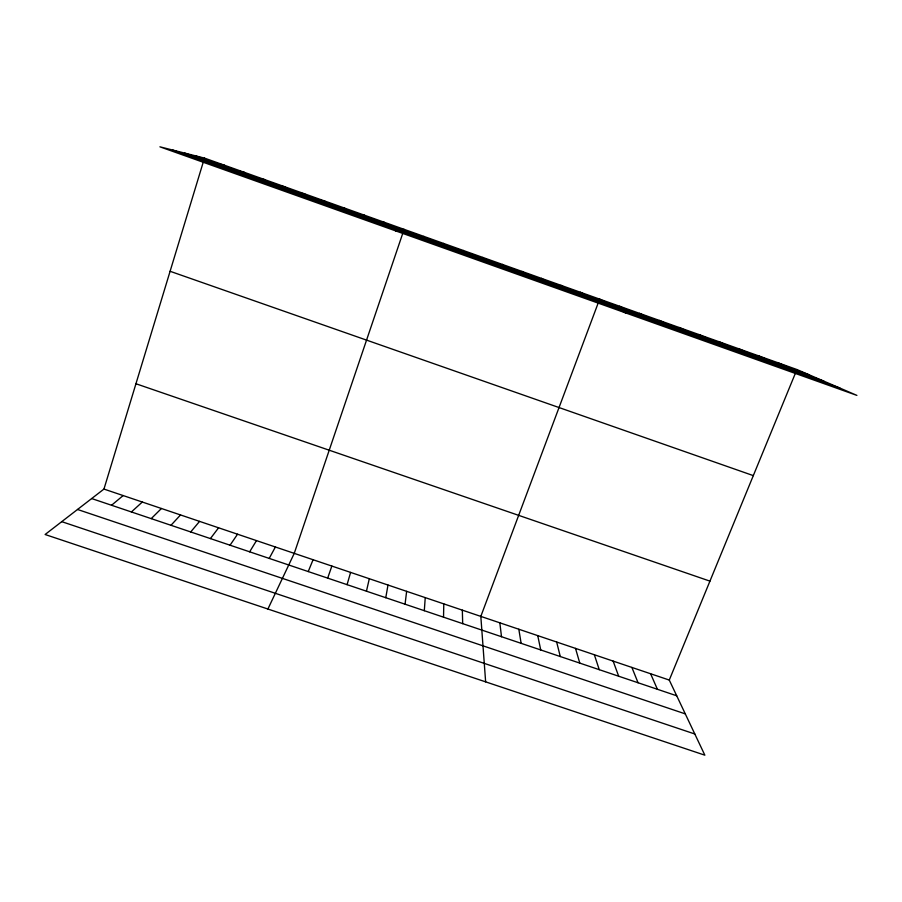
<?xml version="1.0" encoding="UTF-8"?>
<svg xmlns="http://www.w3.org/2000/svg" width="902" height="902" viewBox="0 0 902 902"><rect width="100%" height="100%" fill="white"/><g stroke="black" fill="none" stroke-linecap="round" stroke-linejoin="round"><path stroke-width="1.35" d="M443.525 617.171L443.795 603.889M424.312 610.699L425.237 597.62M405.066 604.205L406.633 591.329M385.774 597.71L387.995 585.037M366.449 591.193L369.313 578.723M347.078 584.665L350.607 572.409M103.956 489.076L669.273 680.063L704.845 755.177L45.1 534.503L103.956 489.076L203.311 161.932M402.844 233.088L294.244 553.366L267.905 609.03M327.674 578.114L331.857 566.073M443.243 244.25L443.547 243.416M598.173 303.049L480.822 616.393L485.637 681.856M308.225 571.564L313.073 559.725M669.273 680.063L795.338 373.372M269.213 558.406L275.381 546.995M249.651 551.81L256.484 540.614M230.044 545.203L237.553 534.209M210.403 538.584L218.577 527.805M190.717 531.943L199.567 521.379M170.985 525.291L180.524 514.941M151.22 518.627L161.435 508.491M131.41 511.953L142.313 502.031M111.566 505.255L123.157 495.559M422.824 236.967L423.85 236.392M395.64 230.901L404.119 229.345M381.85 222.343L384.342 222.287M361.296 215.014L364.521 215.217M340.697 207.663L344.665 208.125M320.052 200.3L324.765 201.022M299.363 192.915L304.82 193.907M278.628 185.519L284.829 186.782M257.859 178.1L264.805 179.633M237.034 170.67L244.735 172.474M216.164 163.228L224.632 165.291M61.742 521.66L694.822 734.002M91.677 498.558L676.726 695.792M77.527 509.472L685.283 713.877M135.943 383.745L709.942 581.136M170.095 271.288L753.317 475.613M195.249 155.764L809.398 374.905M184.572 153.069L823.797 381.118M172.609 150.036L839.886 388.052M777.377 362.548L789.16 367.689M757.793 355.557L768.887 360.45M738.174 348.555L748.559 353.201M718.511 341.542L728.196 345.928M698.802 334.507L707.777 338.645M679.048 327.46L687.324 331.35M659.261 320.402L666.826 324.032M639.428 313.321L646.272 316.703M619.561 306.229L625.684 309.352M599.638 299.126L625.661 312.926M580.268 292.203L584.97 294.83M560.852 285.28L564.855 287.648M541.403 278.335L544.695 280.454M521.92 271.378L524.49 273.25M502.38 264.41L504.241 266.022M482.807 257.431L483.957 258.784M650.601 673.76L657.411 689.286M631.885 667.435L638.064 682.769M463.2 250.429L463.617 251.523M613.134 661.098L618.682 676.229M594.35 654.751L599.255 669.679M575.521 648.391L579.783 663.117M556.658 642.021L560.277 656.532M537.75 635.628L540.726 649.947M518.819 629.235L521.13 643.34M499.832 622.82L501.501 636.722M462.331 610.147L462.692 623.643M204.472 158.098L159.913 146.823L856.9 395.392L796.917 369.527L204.472 158.098"/></g></svg>
